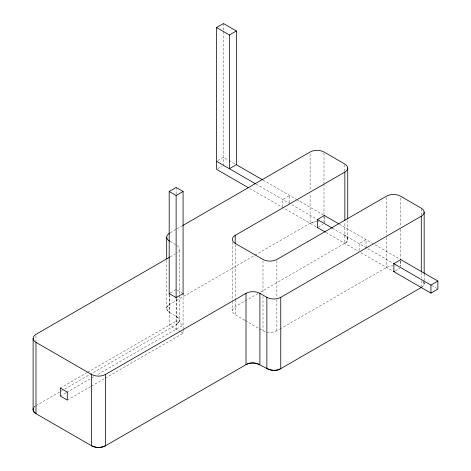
<?xml version="1.0" encoding="UTF-8"?>
<svg xmlns="http://www.w3.org/2000/svg" width="471" height="471" viewBox="0 0 471 471"><rect width="100%" height="100%" fill="white"/><g stroke="black" fill="none" stroke-linecap="round" stroke-linejoin="round"><path stroke-width="0.35" stroke-dasharray="2.35 1.77" d="M64.851 389.005L176.519 324.531L178.591 322.776L179.398 320.521L179.398 249.194M232.321 242.294L232.321 300.522M260.363 292.173L345.997 242.6L347.262 241.111L347.722 239.386L347.722 220.463M423.706 281.799C424.707 283.471 423.876 285.603 422.434 286.733L423.959 284.684L424.165 281.334M424.165 280.61L424.165 274.057M176.519 299.061L176.519 324.531C188.853 315.287 157.173 313.604 169.572 304.472L254.263 255.576M169.572 294.663L169.572 312.497C165.933 311.048 165.933 305.92 169.572 304.472M347.722 239.386L346.915 237.131L344.849 235.376C348.434 236.795 348.575 241.941 344.849 243.401L344.849 221.747M33.918 407.427L35.396 406.043M34.348 406.926L34.842 406.461M217.808 160.57L223.495 157.29L228.4 160.116M217.808 168.594L222.235 166.045M170.196 232.78L176.472 229.159M177.096 228.8L182.118 225.903M170.243 256.825L175.265 253.928M170.449 292.821L176.13 289.535M254.893 255.211L310.101 223.336L313.144 222.141L316.035 221.706M318.331 227.057L323.118 224.29M60.312 388.057L87.053 372.62M87.688 372.249L176.13 321.187L183.084 325.202L96.549 375.163M35.99 405.666L62.337 390.453M60.312 396.082L66.04 392.773M66.676 392.408L94.041 376.612M67.259 400.097L90.809 386.503M91.445 386.132L104.809 378.419M105.445 378.048L183.084 333.227L183.084 329.576M257.961 293.563L235.2 306.703A9.826 5.676 0 0 0 235.2 314.728L245.05 320.41M259.527 328.77L263.001 330.772A9.826 5.676 0 0 0 276.895 330.772L279.385 329.335M280.01 328.976L386.544 267.469A9.826 5.676 0 0 1 395.505 265.932M395.181 270.955L399.956 268.193M317.048 221.676L313.144 222.141L310.101 223.336L310.101 193.404M318.066 221.706L319.061 221.794M229.012 160.47L235.747 164.361M263.059 180.134L295.953 199.121M296.589 199.486L323.453 215M339.35 224.178L399.744 259.044M256.112 184.143L317.012 219.303M332.338 228.152L392.796 263.059M431.524 285.42L436.617 288.358M249.63 188.424L317.065 227.358M325.967 232.503L358.413 251.231M360.963 252.703L392.767 271.066M170.002 241.417L175.648 244.679M245.309 320.563L259.209 328.587M177.396 290.266L181.818 292.821M180.558 331.767L169.183 325.202L169.183 293.551M181.188 332.132L183.084 333.227M176.519 316.506L178.591 318.266L179.398 320.521M423.358 281.264L424.165 283.518M421.286 208.818L421.286 215.188M421.286 272.503L421.286 277.978M421.286 280.528L421.286 286.256M400.827 261.128L400.827 266.233M400.438 198.055L400.438 226.71M400.438 229.259L400.438 258.555M400.438 261.105L400.438 266.197M386.544 197.42L386.544 234.994M386.544 237.537L386.544 267.469M366.079 247.634L366.079 239.609L359.132 243.619L359.132 250.913M344.849 164.685L344.849 171.05M324.384 216.996L324.384 222.83M324.001 153.287L324.001 183.219M324.001 183.855L324.001 214.423M324.001 215.694L324.001 222.701M310.101 153.923L310.101 190.861M289.636 202.771L289.636 195.477L282.688 199.486L282.688 206.781M276.895 260.722L276.895 297.66M276.895 299.568L276.895 330.772M263.001 260.722L263.001 293.839M263.001 296.383L263.001 330.772M235.2 244.673L235.2 298.802M235.2 299.438L235.2 314.728M232.321 301.252L232.321 310.713M223.495 23.55L223.495 30.898M223.495 31.634L223.495 165.315M183.084 293.551L183.084 328.846M176.13 187.452L176.13 194.064M176.13 298.891L176.13 329.211M166.693 260.445L166.693 308.481M35.99 335.611L35.99 341.345M177.114 245.556A9.826 5.676 0 0 1 177.114 252.827"/><path stroke-width="0.71" d="M33.111 338.349L33.111 409.682L33.576 411.401L35.99 413.691L91.586 445.79C95.825 448.027 101.241 448.027 105.48 445.79L246.009 364.654C258.349 357.159 268.417 376.164 280.757 368.663L421.886 287.157M166.693 258.991L166.693 237.154M347.722 219.009L347.722 168.059M424.165 273.333L424.165 212.191M169.619 257.19L35.99 334.339A9.826 5.676 0 0 0 35.99 342.364L35.99 413.691C33.989 412.684 32.293 410.123 33.576 407.957M33.111 409.682L33.317 408.516M248.358 187.694L216.548 169.325L216.548 27.559L223.495 23.55L236.36 30.974L236.36 164.715L262.424 179.763M216.548 27.559L229.412 34.989L236.36 30.974M169.183 294.34L169.183 191.462L176.13 187.452L183.084 191.462L183.084 294.34M169.183 191.462L176.13 195.471L183.084 191.462M236.36 164.715L229.412 168.73L229.412 34.989M182.742 225.538L310.101 152.009A9.826 5.676 0 0 1 324.001 152.009L344.849 164.049A9.826 5.676 0 0 1 344.849 172.074L344.849 220.469M235.2 243.654L235.2 235.376L344.849 172.074M183.084 293.551L176.13 297.56L169.183 293.551M324.384 215.535L317.436 219.551L317.436 227.575L317.884 227.316M35.99 342.364L91.586 374.463A9.826 5.676 0 0 0 105.48 374.463L246.009 293.327A9.826 5.676 0 0 1 259.91 293.327L266.857 297.336A9.826 5.676 0 0 0 280.757 297.336L421.286 216.207A9.826 5.676 0 0 0 421.286 208.182L400.438 196.142A9.826 5.676 0 0 0 386.544 196.142L276.895 259.444A9.826 5.676 0 0 1 263.001 259.444L235.2 243.395A9.826 5.676 0 0 1 235.2 235.376M400.827 259.668L393.88 263.683L393.88 271.708L394.309 271.455M393.432 263.424L430.941 285.079L437.889 281.069L437.889 289.094L430.941 293.103L393.403 271.431M324.089 215.365L338.714 223.807M400.379 259.415L437.889 281.069M216.548 161.3L255.476 183.778M317.142 219.38L332.402 228.188M317.065 227.358L325.331 232.132M430.941 285.079L430.941 293.103M421.286 216.207L421.286 271.608M280.757 297.336L280.757 368.663C276.501 370.883 271.113 370.883 266.857 368.663L266.857 297.336M259.91 293.327L259.91 364.654C255.653 362.435 250.266 362.435 246.009 364.654L246.009 293.327M176.13 195.471L176.13 298.349M105.48 374.463L105.48 445.79C101.23 448.009 95.837 448.009 91.586 445.79L91.586 374.463M169.572 241.17A9.826 5.676 0 0 1 169.572 233.145M67.259 392.072L60.312 388.057L60.312 396.082L67.259 400.097L67.259 392.072"/></g></svg>
